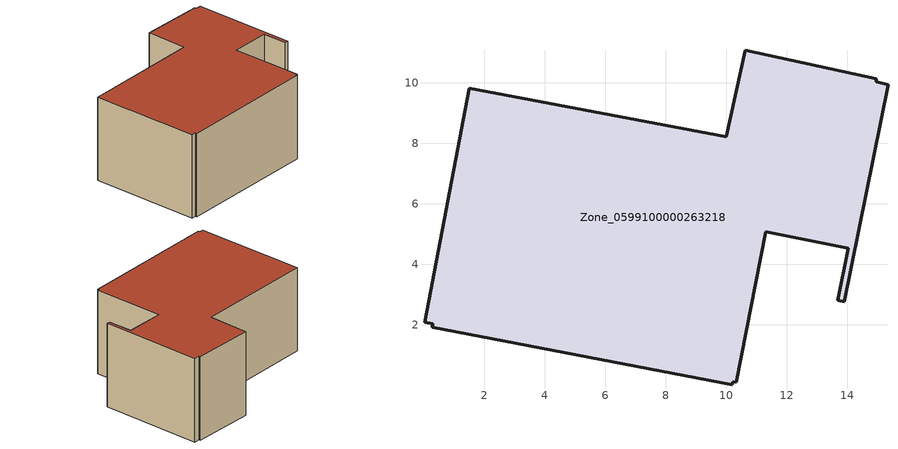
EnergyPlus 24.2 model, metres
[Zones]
Zone_0599100000263218
 floor ground (C_G): 13.68,2.81 14.03,4.53 11.3,5.08 10.33,0.11 10.22,0.13 10.2,0.02 0.28,1.92 0.3,2.04 0.02,2.09 1.5,9.83 10,8.22 10.62,11.08 14.96,10.14 14.95,10.03 15.35,9.94 13.9,2.76 z0
 wall outside (C_F): 14.03,4.53 13.68,2.81 13.9,2.76 15.35,9.94 14.95,10.03 14.96,10.14 10.62,11.08 10,8.22 1.5,9.83 0.02,2.09 0.3,2.04 0.28,1.92 10.2,0.02 10.22,0.13 10.33,0.11 11.3,5.08 14.03,4.53 z0:6.09
 roof outside (C_R): 10.22,0.13 10.33,0.11 11.3,5.08 14.03,4.53 13.68,2.81 13.9,2.76 15.35,9.94 14.95,10.03 14.96,10.14 10.62,11.08 10,8.22 1.5,9.83 0.02,2.09 0.3,2.04 0.28,1.92 10.2,0.02 z6.09
[BUILDING]
Pand.0599100000263218: North Axis=0; Terrain=City; Loads Convergence Tolerance Value=0.04; Temperature Convergence Tolerance Value=0.4; Solar Distribution=FullExterior; Maximum Number of Warmup Days=25; Minimum Number of Warmup Days=1
[Site:Location]
Rotterdam.The.Hague.AP_ZH_NLD Design_Conditions: Latitude=51.96; Longitude=4.45; Time Zone=1; Elevation=-4.5
[SITE:GROUNDTEMPERATURE:BUILDINGSURFACE]
18, 18, 18, 18, 18, 18, 18, 18, 18, 18, 18, 18
[MATERIAL] Thermal Absorptance=0.9; Solar Absorptance=0.7; Visible Absorptance=0.7
Name | Roughness | Thickness | Conductivity | Density | Specific Heat
G.D.1965-1974 | MediumSmooth | 0.15 | 0.882353 | 540 | 1210
F.D.1965-1974 | Rough | 0.3 | 0.697674 | 1920 | 840
R.D.1965-1974 | MediumRough | 0.2 | 0.232558 | 1500 | 1000
[CONSTRUCTION]
C_G: G.D.1965-1974
C_F: F.D.1965-1974
C_R: R.D.1965-1974
[ZONE]
Zone_0599100000263218: Type=1; Multiplier=1; Ceiling Height=Autocalculate; Volume=Autocalculate; Floor Area=autocalculate; Part of Total Floor Area=Yes
[ZONEINFILTRATION:DESIGNFLOWRATE]
Infil_Zone_0599100000263218: Zone or ZoneList or Space or SpaceList=Zone_0599100000263218; Schedule=AlwaysOn; Design Flow Rate Calculation Method=Flow/Area; Flow Rate per Floor Area=0.0042; Constant Term Coefficient=1; Temperature Term Coefficient=0; Velocity Term Coefficient=0; Velocity Squared Term Coefficient=0
[HVACTEMPLATE:ZONE:IDEALLOADSAIRSYSTEM]
Zone_0599100000263218: Maximum Heating Supply Air Temperature=50; Minimum Cooling Supply Air Temperature=13; Maximum Heating Supply Air Humidity Ratio=0.0156; Minimum Cooling Supply Air Humidity Ratio=0.0077; Heating Limit=NoLimit; Cooling Limit=NoLimit; Dehumidification Control Type=ConstantSensibleHeatRatio; Cooling Sensible Heat Ratio=0.7; Dehumidification Setpoint=60; Humidification Control Type=None; Humidification Setpoint=30; Outdoor Air Method=None; Outdoor Air Flow Rate per Person=0.00944; Outdoor Air Flow Rate per Zone Floor Area=0; Outdoor Air Flow Rate per Zone=0; Demand Controlled Ventilation Type=None; Outdoor Air Economizer Type=NoEconomizer; Heat Recovery Type=None; Sensible Heat Recovery Effectiveness=0.7; Latent Heat Recovery Effectiveness=0.65
[ZONECONTROL:THERMOSTAT]
ThermostatControl_Zone_0599100000263218: Zone or ZoneList=Zone_0599100000263218; Control Type Schedule=DualSetpointControlType; Control 1=Thermostat_Zone_0599100000263218; Temperature Difference Between Cutout And Setpoint=0
[THERMOSTATSETPOINT:DUALSETPOINT]
Thermostat_Zone_0599100000263218: Heating Setpoint Temperature Schedule=HeatingSetpoint_Zone_0599100000263218; Cooling Setpoint Temperature Schedule=CoolingSetpoint_Zone_0599100000263218
[SCHEDULE:COMPACT]
HeatingSetpoint_Zone_0599100000263218: Through: 12/31, For: AllDays, Until: 24:00, 21
CoolingSetpoint_Zone_0599100000263218: Through: 12/31, For: AllDays, Until: 24:00, 24
DualSetpointControlType: Through: 12/31, For: AllDays, Until: 24:00, 4
AlwaysOn: Through: 12/31, For: AllDays, Until: 24:00, 1
